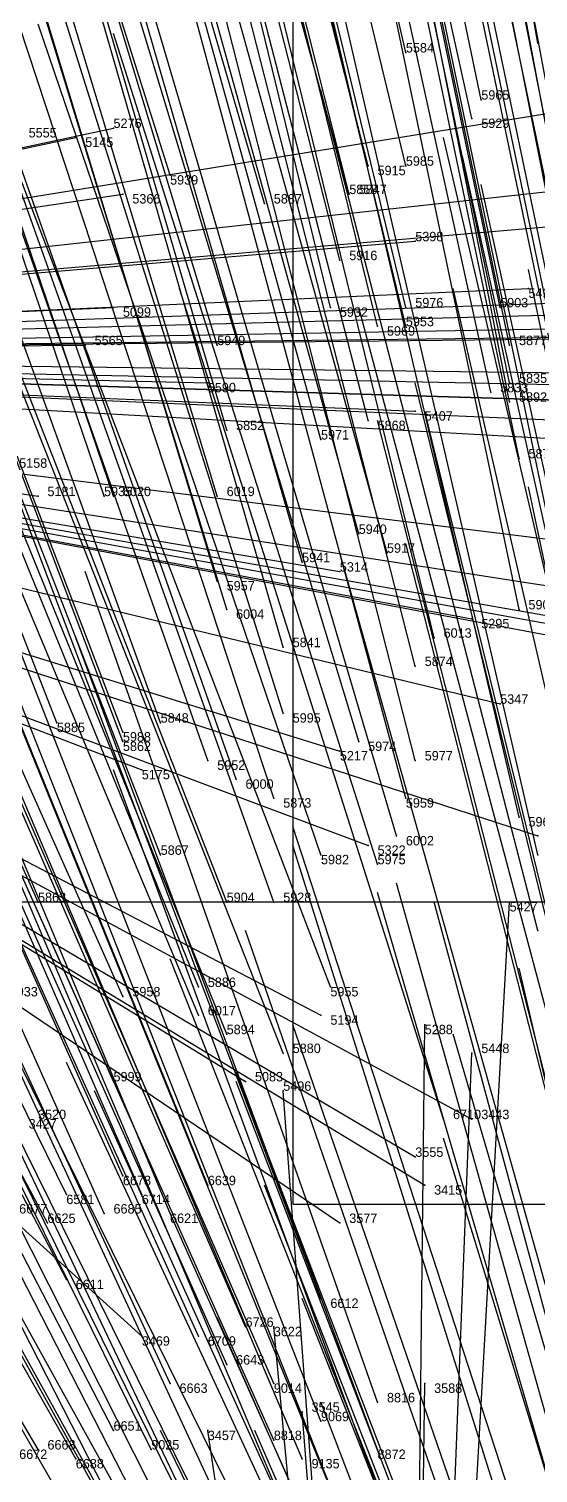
# Model space of a CAD drawing. Extents: x -0.5 to 0.59, y -0.5 to 0.59.
# Drawn here: x -0.122 to -0.068, y 0.2175 to 0.3705 of the extents above; entities that cross this region are included whole.
import ezdxf

# ---------------------------------------------------------------- set-up
doc = ezdxf.new("R2010")
doc.units = 0
for name, color, linetype in [('Clients', 3, 'CONTINUOUS'), ('Facilities', 3, 'CONTINUOUS'), ('Facilities_lines', 3, 'CONTINUOUS'), ('Min_max_boxes', 1, 'CONTINUOUS'), ('Normals', 1, 'CONTINUOUS'), ('Source_points', 5, 'CONTINUOUS'), ('Text', 3, 'CONTINUOUS')]:
    doc.layers.add(name, color=color, linetype=linetype)

msp = doc.modelspace()

# ---------------------------------------------------------------- linework, layer by layer
at = {"layer": 'Clients', "color": 5}
for p in [(-0.113, 0.36, -1.25), (-0.117, 0.359, -1.25), (-0.112, 0.353, -1.25), (-0.081, 0.348, -1.25), (-0.069, 0.343, -1.25), (-0.113, 0.341, -1.25), (-0.116, 0.337, -1.25), (-0.103, 0.333, -1.25), (-0.081, 0.33, -1.25), (-0.121, 0.321, -1.25), (-0.089, 0.313, -1.25), (-0.075, 0.308, -1.25), (-0.072, 0.299, -1.25), (-0.089, 0.294, -1.25), (-0.11, 0.292, -1.25), (-0.068, 0.285, -1.25), (-0.086, 0.284, -1.25), (-0.071, 0.278, -1.25), (-0.091, 0.266, -1.25), (-0.08, 0.265, -1.25), (-0.075, 0.262, -1.25), (-0.099, 0.259, -1.25), (-0.095, 0.258, -1.25), (-0.075, 0.255, -1.25), (-0.081, 0.251, -1.25), (-0.08, 0.248, -1.25), (-0.089, 0.244, -1.25), (-0.096, 0.233, -1.25), (-0.11, 0.232, -1.25), (-0.08, 0.227, -1.25), (-0.093, 0.224, -1.25), (-0.103, 0.222, -1.25)]:
    msp.add_point(p, dxfattribs=at)
at = {"layer": 'Facilities', "color": 3}
for p in [(-0.068, 0.369, -0.937), (-0.082, 0.368, -0.943), (-0.074, 0.363, -0.927), (-0.075, 0.361, -0.922), (-0.107, 0.355, -0.927), (-0.086, 0.356, -0.915), (-0.082, 0.356, -0.914), (-0.097, 0.352, -0.913), (-0.088, 0.353, -0.91), (-0.088, 0.353, -0.911), (-0.089, 0.346, -0.894), (-0.09, 0.341, -0.88), (-0.082, 0.341, -0.878), (-0.072, 0.341, -0.871), (-0.085, 0.339, -0.873), (-0.082, 0.339, -0.873), (-0.102, 0.337, -0.881), (-0.071, 0.337, -0.862), (-0.071, 0.333, -0.852), (-0.073, 0.332, -0.851), (-0.071, 0.331, -0.847), (-0.086, 0.329, -0.849), (-0.101, 0.328, -0.858), (-0.091, 0.327, -0.85), (-0.07, 0.325, -0.832), (-0.114, 0.321, -0.853), (-0.113, 0.321, -0.851), (-0.102, 0.321, -0.843), (-0.087, 0.317, -0.823), (-0.093, 0.314, -0.82), (-0.084, 0.315, -0.816), (-0.102, 0.312, -0.82), (-0.101, 0.309, -0.812), (-0.07, 0.309, -0.793), (-0.095, 0.305, -0.799), (-0.079, 0.306, -0.791), (-0.081, 0.303, -0.785), (-0.119, 0.297, -0.8), (-0.108, 0.297, -0.791), (-0.095, 0.298, -0.782), (-0.112, 0.296, -0.79), (-0.112, 0.295, -0.788), (-0.087, 0.295, -0.768), (-0.103, 0.293, -0.776), (-0.081, 0.293, -0.76), (-0.1, 0.291, -0.769), (-0.096, 0.289, -0.76), (-0.082, 0.289, -0.751), (-0.07, 0.287, -0.738), (-0.083, 0.285, -0.741), (-0.108, 0.283, -0.759), (-0.091, 0.283, -0.743), (-0.085, 0.282, -0.737), (-0.068, 0.283, -0.728), (-0.121, 0.278, -0.758), (-0.101, 0.278, -0.74), (-0.096, 0.278, -0.735), (-0.068, 0.275, -0.707), (-0.112, 0.268, -0.727), (-0.104, 0.269, -0.721), (-0.09, 0.269, -0.709), (-0.104, 0.266, -0.714), (-0.101, 0.264, -0.708), (-0.095, 0.262, -0.697), (-0.113, 0.259, -0.707), (-0.078, 0.255, -0.667), (-0.112, 0.249, -0.682), (-0.103, 0.248, -0.672), (-0.118, 0.247, -0.684), (-0.11, 0.247, -0.675), (-0.114, 0.245, -0.675), (-0.107, 0.245, -0.669), (-0.12, 0.244, -0.681), (-0.118, 0.238, -0.663), (-0.091, 0.236, -0.631), (-0.099, 0.233, -0.633), (-0.104, 0.232, -0.635), (-0.101, 0.229, -0.625), (-0.107, 0.227, -0.626), (-0.096, 0.227, -0.615), (-0.085, 0.225, -0.602), (-0.113, 0.222, -0.623), (-0.091, 0.223, -0.603), (-0.096, 0.221, -0.604), (-0.121, 0.22, -0.628), (-0.117, 0.219, -0.62), (-0.109, 0.22, -0.615), (-0.093, 0.219, -0.594), (-0.085, 0.22, -0.589)]:
    msp.add_point(p, dxfattribs=at)
at = {"layer": 'Facilities_lines', "color": 3}
for p, q in [((-0.225, 0.336, -1.25), (-0.027, 0.368, -1.25)), ((-0.225, 0.336, -1.25), (-0.113, 0.36, -1.25)), ((-0.225, 0.336, -1.25), (-0.117, 0.359, -1.25)), ((-0.225, 0.336, -1.25), (-0.042, 0.356, -1.25)), ((-0.225, 0.336, -1.25), (-0.112, 0.353, -1.25)), ((-0.225, 0.336, -1.25), (-0.05, 0.351, -1.25)), ((-0.225, 0.336, -1.25), (-0.081, 0.348, -1.25)), ((-0.225, 0.336, -1.25), (-0.069, 0.343, -1.25)), ((-0.225, 0.336, -1.25), (-0.051, 0.342, -1.25)), ((-0.225, 0.336, -1.25), (-0.113, 0.341, -1.25)), ((-0.225, 0.336, -1.25), (-0.036, 0.341, -1.25)), ((-0.225, 0.336, -1.25), (-0.05, 0.339, -1.25)), ((-0.225, 0.336, -1.25), (-0.052, 0.338, -1.25)), ((-0.225, 0.336, -1.25), (-0.031, 0.338, -1.25)), ((-0.225, 0.336, -1.25), (-0.116, 0.337, -1.25)), ((-0.225, 0.336, -1.25), (-0.08, 0.248, -1.25)), ((-0.225, 0.336, -1.25), (-0.075, 0.255, -1.25)), ((-0.225, 0.336, -1.25), (-0.11, 0.232, -1.25)), ((-0.225, 0.336, -1.25), (-0.081, 0.251, -1.25)), ((-0.225, 0.336, -1.25), (-0.089, 0.244, -1.25)), ((-0.225, 0.336, -1.25), (-0.099, 0.259, -1.25)), ((-0.225, 0.336, -1.25), (0.009, 0.292, -1.25)), ((-0.225, 0.336, -1.25), (-0.11, 0.292, -1.25)), ((-0.225, 0.336, -1.25), (-0.121, 0.321, -1.25)), ((-0.225, 0.336, -1.25), (-0.025, 0.301, -1.25)), ((-0.225, 0.336, -1.25), (-0.091, 0.266, -1.25)), ((-0.225, 0.336, -1.25), (-0.029, 0.325, -1.25)), ((-0.225, 0.336, -1.25), (-0.089, 0.294, -1.25)), ((-0.225, 0.336, -1.25), (-0.075, 0.308, -1.25)), ((-0.225, 0.336, -1.25), (-0.038, 0.307, -1.25)), ((-0.225, 0.336, -1.25), (-0.089, 0.313, -1.25)), ((-0.225, 0.336, -1.25), (-0.086, 0.284, -1.25)), ((-0.225, 0.336, -1.25), (-0.068, 0.285, -1.25)), ((-0.225, 0.336, -1.25), (-0.026, 0.33, -1.25)), ((-0.225, 0.336, -1.25), (-0.072, 0.299, -1.25)), ((-0.225, 0.336, -1.25), (-0.039, 0.313, -1.25)), ((-0.225, 0.336, -1.25), (-0.065, 0.329, -1.25)), ((-0.225, 0.336, -1.25), (-0.081, 0.33, -1.25)), ((-0.225, 0.336, -1.25), (-0.06, 0.334, -1.25)), ((-0.225, 0.336, -1.25), (-0.027, 0.33, -1.25)), ((-0.225, 0.336, -1.25), (-0.059, 0.334, -1.25)), ((-0.225, 0.336, -1.25), (-0.042, 0.303, -1.25)), ((-0.225, 0.336, -1.25), (-0.024, 0.332, -1.25)), ((-0.225, 0.336, -1.25), (-0.103, 0.333, -1.25)), ((-0.082, 0.083, -1.25), (-0.071, 0.278, -1.25)), ((-0.082, 0.083, -1.25), (-0.08, 0.265, -1.25)), ((-0.082, 0.083, -1.25), (-0.075, 0.262, -1.25)), ((-0.082, 0.083, -1.25), (-0.095, 0.258, -1.25)), ((-0.082, 0.083, -1.25), (-0.096, 0.233, -1.25)), ((-0.082, 0.083, -1.25), (-0.08, 0.227, -1.25)), ((-0.082, 0.083, -1.25), (-0.093, 0.224, -1.25)), ((-0.082, 0.083, -1.25), (-0.103, 0.222, -1.25))]:
    msp.add_line(p, q, dxfattribs=at)
at = {"layer": 'Min_max_boxes', "color": 1}
for p, q in [((-0.094, 0.453, -1.25), (-0.094, 0.246, -1.25)), ((-0.094, 0.453, -1.25), (-0.094, 0.246, -1.25)), ((0.061, 0.278, -1.25), (-0.213, 0.278, -1.25)), ((0.061, 0.278, -1.25), (-0.213, 0.278, -1.25)), ((-0.094, 0.246, -1.25), (0.22, 0.246, -1.25)), ((-0.094, 0.246, -1.25), (0.22, 0.246, -1.25)), ((-0.094, 0.246, -1.25), (-0.094, 0.246, -1.25))]:
    msp.add_line(p, q, dxfattribs=at)
at = {"layer": 'Normals', "color": 1}
for p, q in [((-0.068, 0.369, -0.937), (-0.084, 0.46, -0.9)), ((-0.082, 0.368, -0.943), (-0.103, 0.459, -0.907)), ((-0.074, 0.363, -0.927), (-0.093, 0.454, -0.89)), ((-0.075, 0.361, -0.922), (-0.095, 0.452, -0.885)), ((-0.082, 0.356, -0.914), (-0.104, 0.447, -0.877)), ((-0.086, 0.356, -0.915), (-0.109, 0.446, -0.878)), ((-0.107, 0.355, -0.927), (-0.135, 0.444, -0.89)), ((-0.088, 0.353, -0.91), (-0.111, 0.444, -0.874)), ((-0.088, 0.353, -0.911), (-0.113, 0.443, -0.874)), ((-0.097, 0.352, -0.913), (-0.123, 0.441, -0.876)), ((-0.089, 0.346, -0.894), (-0.112, 0.436, -0.857)), ((-0.082, 0.341, -0.878), (-0.104, 0.432, -0.841)), ((-0.072, 0.341, -0.871), (-0.091, 0.432, -0.834)), ((-0.067, 0.341, -0.87), (-0.086, 0.432, -0.833)), ((-0.09, 0.341, -0.88), (-0.112, 0.431, -0.844)), ((-0.082, 0.339, -0.873), (-0.104, 0.43, -0.836)), ((-0.064, 0.339, -0.863), (-0.083, 0.43, -0.826)), ((-0.085, 0.339, -0.873), (-0.107, 0.429, -0.836)), ((-0.063, 0.338, -0.86), (-0.08, 0.429, -0.822)), ((-0.071, 0.337, -0.862), (-0.09, 0.428, -0.824)), ((-0.102, 0.337, -0.881), (-0.129, 0.426, -0.844)), ((-0.071, 0.333, -0.852), (-0.09, 0.424, -0.815)), ((-0.073, 0.332, -0.851), (-0.093, 0.423, -0.814)), ((-0.061, 0.332, -0.844), (-0.078, 0.423, -0.806)), ((-0.071, 0.331, -0.847), (-0.089, 0.422, -0.81)), ((-0.086, 0.329, -0.849), (-0.109, 0.418, -0.812)), ((-0.101, 0.328, -0.858), (-0.127, 0.417, -0.82)), ((-0.091, 0.327, -0.85), (-0.116, 0.417, -0.812)), ((-0.07, 0.325, -0.832), (-0.089, 0.416, -0.794)), ((-0.114, 0.321, -0.853), (-0.144, 0.409, -0.816)), ((-0.113, 0.321, -0.851), (-0.143, 0.409, -0.814)), ((-0.102, 0.321, -0.843), (-0.129, 0.41, -0.806)), ((-0.067, 0.319, -0.816), (-0.086, 0.41, -0.778)), ((-0.087, 0.317, -0.823), (-0.112, 0.407, -0.785)), ((-0.093, 0.314, -0.82), (-0.119, 0.404, -0.783)), ((-0.084, 0.315, -0.816), (-0.109, 0.405, -0.779)), ((-0.102, 0.312, -0.82), (-0.129, 0.401, -0.783)), ((-0.07, 0.309, -0.793), (-0.089, 0.4, -0.755)), ((-0.057, 0.309, -0.785), (-0.075, 0.4, -0.748)), ((-0.101, 0.309, -0.812), (-0.128, 0.397, -0.775)), ((-0.095, 0.305, -0.799), (-0.121, 0.395, -0.763)), ((-0.079, 0.306, -0.791), (-0.101, 0.396, -0.753)), ((-0.06, 0.305, -0.777), (-0.079, 0.396, -0.74)), ((-0.081, 0.303, -0.785), (-0.104, 0.393, -0.748)), ((-0.058, 0.301, -0.767), (-0.077, 0.392, -0.729)), ((-0.056, 0.297, -0.756), (-0.074, 0.388, -0.718)), ((-0.095, 0.298, -0.782), (-0.123, 0.387, -0.745)), ((-0.108, 0.297, -0.791), (-0.14, 0.385, -0.754)), ((-0.119, 0.297, -0.8), (-0.153, 0.384, -0.763)), ((-0.087, 0.295, -0.768), (-0.114, 0.384, -0.731)), ((-0.081, 0.293, -0.76), (-0.104, 0.383, -0.723)), ((-0.112, 0.295, -0.788), (-0.145, 0.382, -0.751)), ((-0.112, 0.296, -0.79), (-0.145, 0.382, -0.754)), ((-0.103, 0.293, -0.776), (-0.134, 0.381, -0.739)), ((-0.1, 0.291, -0.769), (-0.131, 0.379, -0.732)), ((-0.082, 0.289, -0.751), (-0.106, 0.378, -0.713)), ((-0.096, 0.289, -0.76), (-0.125, 0.377, -0.723)), ((-0.07, 0.287, -0.738), (-0.091, 0.377, -0.7)), ((-0.068, 0.283, -0.728), (-0.089, 0.374, -0.69)), ((-0.083, 0.285, -0.741), (-0.109, 0.373, -0.703)), ((-0.091, 0.283, -0.743), (-0.121, 0.371, -0.705)), ((-0.108, 0.283, -0.759), (-0.142, 0.37, -0.722)), ((-0.085, 0.282, -0.737), (-0.113, 0.37, -0.699)), ((-0.101, 0.278, -0.74), (-0.135, 0.365, -0.703)), ((-0.096, 0.278, -0.735), (-0.127, 0.365, -0.698)), ((-0.121, 0.278, -0.758), (-0.159, 0.363, -0.721)), ((-0.068, 0.275, -0.707), (-0.091, 0.364, -0.669)), ((-0.113, 0.36, -1.25), (-0.113, 0.36, -1.15)), ((-0.117, 0.359, -1.25), (-0.117, 0.359, -1.15)), ((-0.057, 0.269, -0.686), (-0.078, 0.359, -0.649)), ((-0.056, 0.267, -0.681), (-0.076, 0.357, -0.644)), ((-0.104, 0.269, -0.721), (-0.139, 0.355, -0.684)), ((-0.09, 0.269, -0.709), (-0.123, 0.355, -0.671)), ((-0.054, 0.263, -0.672), (-0.074, 0.354, -0.635)), ((-0.112, 0.268, -0.727), (-0.15, 0.353, -0.691)), ((-0.104, 0.266, -0.714), (-0.14, 0.352, -0.677)), ((-0.112, 0.353, -1.25), (-0.112, 0.353, -1.15)), ((-0.101, 0.264, -0.708), (-0.136, 0.35, -0.67)), ((-0.095, 0.262, -0.697), (-0.129, 0.348, -0.658)), ((-0.081, 0.348, -1.25), (-0.081, 0.348, -1.15)), ((-0.05, 0.254, -0.648), (-0.069, 0.345, -0.611)), ((-0.113, 0.259, -0.707), (-0.151, 0.344, -0.67)), ((-0.078, 0.255, -0.667), (-0.106, 0.343, -0.629)), ((-0.056, 0.252, -0.645), (-0.077, 0.343, -0.609)), ((-0.069, 0.343, -1.25), (-0.069, 0.343, -1.15)), ((-0.113, 0.341, -1.25), (-0.113, 0.341, -1.15)), ((-0.063, 0.251, -0.647), (-0.087, 0.341, -0.61)), ((-0.116, 0.337, -1.25), (-0.116, 0.337, -1.15)), ((-0.112, 0.249, -0.682), (-0.15, 0.334, -0.645)), ((-0.103, 0.248, -0.672), (-0.138, 0.334, -0.635)), ((-0.103, 0.333, -1.25), (-0.103, 0.333, -1.15)), ((-0.059, 0.243, -0.626), (-0.081, 0.333, -0.588)), ((-0.11, 0.247, -0.675), (-0.147, 0.332, -0.638)), ((-0.107, 0.245, -0.669), (-0.143, 0.331, -0.631)), ((-0.118, 0.247, -0.684), (-0.159, 0.33, -0.647)), ((-0.114, 0.245, -0.675), (-0.152, 0.33, -0.638)), ((-0.062, 0.239, -0.617), (-0.085, 0.329, -0.58)), ((-0.081, 0.33, -1.25), (-0.081, 0.33, -1.15)), ((-0.058, 0.24, -0.617), (-0.08, 0.33, -0.581)), ((-0.12, 0.244, -0.681), (-0.164, 0.326, -0.644)), ((-0.091, 0.236, -0.631), (-0.124, 0.323, -0.595)), ((-0.05, 0.232, -0.592), (-0.069, 0.322, -0.554)), ((-0.118, 0.238, -0.663), (-0.161, 0.32, -0.626)), ((-0.121, 0.321, -1.25), (-0.121, 0.321, -1.15)), ((-0.099, 0.233, -0.633), (-0.136, 0.318, -0.596)), ((-0.104, 0.232, -0.635), (-0.142, 0.316, -0.597)), ((-0.059, 0.226, -0.584), (-0.082, 0.316, -0.547)), ((-0.101, 0.229, -0.625), (-0.139, 0.314, -0.588)), ((-0.064, 0.226, -0.587), (-0.089, 0.315, -0.55)), ((-0.085, 0.225, -0.602), (-0.116, 0.313, -0.564)), ((-0.089, 0.313, -1.25), (-0.089, 0.313, -1.15)), ((-0.107, 0.227, -0.626), (-0.146, 0.311, -0.589)), ((-0.096, 0.227, -0.615), (-0.133, 0.312, -0.578)), ((-0.091, 0.223, -0.603), (-0.125, 0.31, -0.566)), ((-0.075, 0.308, -1.25), (-0.075, 0.308, -1.15)), ((-0.113, 0.222, -0.623), (-0.156, 0.305, -0.586)), ((-0.096, 0.221, -0.604), (-0.134, 0.306, -0.567)), ((-0.085, 0.22, -0.589), (-0.117, 0.306, -0.55)), ((-0.109, 0.22, -0.615), (-0.15, 0.303, -0.577)), ((-0.093, 0.219, -0.594), (-0.129, 0.304, -0.556)), ((-0.09, 0.216, -0.585), (-0.124, 0.302, -0.547)), ((-0.121, 0.22, -0.628), (-0.168, 0.3, -0.59)), ((-0.117, 0.219, -0.62), (-0.163, 0.3, -0.583)), ((-0.106, 0.216, -0.601), (-0.146, 0.3, -0.564)), ((-0.109, 0.216, -0.605), (-0.151, 0.299, -0.568)), ((-0.072, 0.299, -1.25), (-0.072, 0.299, -1.15)), ((-0.088, 0.211, -0.573), (-0.123, 0.297, -0.534)), ((-0.112, 0.212, -0.599), (-0.154, 0.294, -0.561)), ((-0.089, 0.294, -1.25), (-0.089, 0.294, -1.15)), ((-0.103, 0.209, -0.582), (-0.144, 0.292, -0.545)), ((-0.081, 0.205, -0.551), (-0.113, 0.292, -0.514)), ((-0.11, 0.292, -1.25), (-0.11, 0.292, -1.15)), ((-0.089, 0.2, -0.548), (-0.125, 0.285, -0.509)), ((-0.065, 0.197, -0.518), (-0.094, 0.286, -0.484)), ((-0.068, 0.285, -1.25), (-0.068, 0.285, -1.15)), ((-0.066, 0.195, -0.515), (-0.094, 0.284, -0.48)), ((-0.086, 0.284, -1.25), (-0.086, 0.284, -1.15)), ((-0.105, 0.202, -0.57), (-0.15, 0.283, -0.533)), ((-0.11, 0.2, -0.569), (-0.156, 0.28, -0.532)), ((-0.058, 0.191, -0.498), (-0.083, 0.28, -0.461)), ((-0.059, 0.19, -0.496), (-0.085, 0.279, -0.459)), ((-0.055, 0.189, -0.491), (-0.079, 0.278, -0.455)), ((-0.071, 0.278, -1.25), (-0.071, 0.278, -1.15)), ((-0.069, 0.188, -0.499), (-0.099, 0.275, -0.462)), ((-0.09, 0.189, -0.524), (-0.129, 0.273, -0.486)), ((-0.073, 0.186, -0.499), (-0.107, 0.272, -0.462)), ((-0.049, 0.181, -0.468), (-0.07, 0.271, -0.43)), ((-0.1, 0.189, -0.535), (-0.145, 0.27, -0.497)), ((-0.097, 0.188, -0.53), (-0.139, 0.27, -0.491)), ((-0.098, 0.186, -0.526), (-0.143, 0.267, -0.487)), ((-0.064, 0.178, -0.473), (-0.094, 0.265, -0.434)), ((-0.091, 0.266, -1.25), (-0.091, 0.266, -1.15)), ((-0.08, 0.265, -1.25), (-0.08, 0.265, -1.15)), ((-0.051, 0.175, -0.457), (-0.077, 0.264, -0.419)), ((-0.083, 0.18, -0.496), (-0.124, 0.263, -0.456)), ((-0.075, 0.262, -1.25), (-0.075, 0.262, -1.15)), ((-0.079, 0.177, -0.485), (-0.118, 0.261, -0.446)), ((-0.067, 0.174, -0.465), (-0.1, 0.26, -0.427)), ((-0.067, 0.173, -0.464), (-0.1, 0.259, -0.426)), ((-0.099, 0.259, -1.25), (-0.099, 0.259, -1.15)), ((-0.077, 0.174, -0.476), (-0.115, 0.258, -0.438)), ((-0.095, 0.258, -1.25), (-0.095, 0.258, -1.15)), ((-0.084, 0.174, -0.482), (-0.125, 0.257, -0.444)), ((-0.075, 0.255, -1.25), (-0.075, 0.255, -1.15)), ((-0.051, 0.165, -0.431), (-0.078, 0.253, -0.393)), ((-0.081, 0.251, -1.25), (-0.081, 0.251, -1.15)), ((-0.063, 0.161, -0.433), (-0.097, 0.248, -0.396)), ((-0.08, 0.248, -1.25), (-0.08, 0.248, -1.15)), ((-0.069, 0.16, -0.436), (-0.107, 0.245, -0.398)), ((-0.089, 0.244, -1.25), (-0.089, 0.244, -1.15)), ((-0.059, 0.15, -0.403), (-0.093, 0.236, -0.364)), ((-0.065, 0.15, -0.409), (-0.102, 0.234, -0.37)), ((-0.096, 0.233, -1.25), (-0.096, 0.233, -1.15)), ((-0.11, 0.232, -1.25), (-0.11, 0.232, -1.15)), ((-0.08, 0.227, -1.25), (-0.08, 0.227, -1.15)), ((-0.058, 0.139, -0.375), (-0.091, 0.225, -0.338)), ((-0.093, 0.224, -1.25), (-0.093, 0.224, -1.15)), ((-0.067, 0.138, -0.383), (-0.108, 0.222, -0.347)), ((-0.103, 0.222, -1.25), (-0.103, 0.222, -1.15)), ((-0.061, 0.137, -0.374), (-0.098, 0.222, -0.337))]:
    msp.add_line(p, q, dxfattribs=at)
at = {"layer": 'Source_points', "color": 5}
for p in [(-0.068, 0.369, -0.937), (-0.082, 0.368, -0.943), (-0.074, 0.363, -0.927), (-0.113, 0.36, -1.25), (-0.075, 0.361, -0.922), (-0.117, 0.359, -1.25), (-0.107, 0.355, -0.927), (-0.086, 0.356, -0.915), (-0.082, 0.356, -0.914), (-0.112, 0.353, -1.25), (-0.097, 0.352, -0.913), (-0.088, 0.353, -0.91), (-0.088, 0.353, -0.911), (-0.081, 0.348, -1.25), (-0.089, 0.346, -0.894), (-0.069, 0.343, -1.25), (-0.113, 0.341, -1.25), (-0.09, 0.341, -0.88), (-0.082, 0.341, -0.878), (-0.072, 0.341, -0.871), (-0.085, 0.339, -0.873), (-0.082, 0.339, -0.873), (-0.116, 0.337, -1.25), (-0.102, 0.337, -0.881), (-0.071, 0.337, -0.862), (-0.103, 0.333, -1.25), (-0.071, 0.333, -0.852), (-0.073, 0.332, -0.851), (-0.071, 0.331, -0.847), (-0.086, 0.329, -0.849), (-0.081, 0.33, -1.25), (-0.101, 0.328, -0.858), (-0.091, 0.327, -0.85), (-0.07, 0.325, -0.832), (-0.121, 0.321, -1.25), (-0.114, 0.321, -0.853), (-0.113, 0.321, -0.851), (-0.102, 0.321, -0.843), (-0.087, 0.317, -0.823), (-0.093, 0.314, -0.82), (-0.084, 0.315, -0.816), (-0.089, 0.313, -1.25), (-0.102, 0.312, -0.82), (-0.101, 0.309, -0.812), (-0.075, 0.308, -1.25), (-0.07, 0.309, -0.793), (-0.095, 0.305, -0.799), (-0.079, 0.306, -0.791), (-0.081, 0.303, -0.785), (-0.072, 0.299, -1.25), (-0.119, 0.297, -0.8), (-0.108, 0.297, -0.791), (-0.095, 0.298, -0.782), (-0.112, 0.296, -0.79), (-0.112, 0.295, -0.788), (-0.089, 0.294, -1.25), (-0.087, 0.295, -0.768), (-0.103, 0.293, -0.776), (-0.081, 0.293, -0.76), (-0.11, 0.292, -1.25), (-0.1, 0.291, -0.769), (-0.096, 0.289, -0.76), (-0.082, 0.289, -0.751), (-0.07, 0.287, -0.738), (-0.083, 0.285, -0.741), (-0.068, 0.285, -1.25), (-0.086, 0.284, -1.25), (-0.108, 0.283, -0.759), (-0.091, 0.283, -0.743), (-0.085, 0.282, -0.737), (-0.068, 0.283, -0.728), (-0.121, 0.278, -0.758), (-0.101, 0.278, -0.74), (-0.096, 0.278, -0.735), (-0.071, 0.278, -1.25), (-0.068, 0.275, -0.707), (-0.112, 0.268, -0.727), (-0.104, 0.269, -0.721), (-0.09, 0.269, -0.709), (-0.104, 0.266, -0.714), (-0.091, 0.266, -1.25), (-0.08, 0.265, -1.25), (-0.101, 0.264, -0.708), (-0.095, 0.262, -0.697), (-0.075, 0.262, -1.25), (-0.113, 0.259, -0.707), (-0.099, 0.259, -1.25), (-0.095, 0.258, -1.25), (-0.078, 0.255, -0.667), (-0.075, 0.255, -1.25), (-0.081, 0.251, -1.25), (-0.112, 0.249, -0.682), (-0.103, 0.248, -0.672), (-0.08, 0.248, -1.25), (-0.118, 0.247, -0.684), (-0.11, 0.247, -0.675), (-0.114, 0.245, -0.675), (-0.107, 0.245, -0.669), (-0.12, 0.244, -0.681), (-0.089, 0.244, -1.25), (-0.118, 0.238, -0.663), (-0.091, 0.236, -0.631), (-0.099, 0.233, -0.633), (-0.096, 0.233, -1.25), (-0.11, 0.232, -1.25), (-0.104, 0.232, -0.635), (-0.101, 0.229, -0.625), (-0.107, 0.227, -0.626), (-0.096, 0.227, -0.615), (-0.08, 0.227, -1.25), (-0.085, 0.225, -0.602), (-0.093, 0.224, -1.25), (-0.113, 0.222, -0.623), (-0.103, 0.222, -1.25), (-0.091, 0.223, -0.603), (-0.096, 0.221, -0.604), (-0.121, 0.22, -0.628), (-0.117, 0.219, -0.62), (-0.109, 0.22, -0.615), (-0.093, 0.219, -0.594), (-0.085, 0.22, -0.589)]:
    msp.add_point(p, dxfattribs=at)

# ---------------------------------------------------------------- texts
at = {"layer": 'Text', "color": 3}
for s, p in [('5584', (-0.082, 0.368, -0.943)), ('5965', (-0.074, 0.363, -0.927)), ('5555', (-0.122, 0.359, -0.949)), ('5276', (-0.113, 0.36, -1.25)), ('5929', (-0.074, 0.36, -0.922)), ('5145', (-0.116, 0.358, -1.25)), ('5985', (-0.082, 0.356, -0.914)), ('5939', (-0.107, 0.354, -0.927)), ('5915', (-0.085, 0.355, -0.915)), ('5858', (-0.088, 0.353, -0.911)), ('5847', (-0.087, 0.353, -0.91)), ('5366', (-0.111, 0.352, -1.25)), ('5887', (-0.096, 0.352, -0.913)), ('5398', (-0.081, 0.348, -1.25)), ('5916', (-0.088, 0.346, -0.894)), ('5490', (-0.069, 0.342, -1.25)), ('5976', (-0.081, 0.341, -0.878)), ('5903', (-0.072, 0.341, -0.871)), ('5099', (-0.112, 0.34, -1.25)), ('5932', (-0.089, 0.34, -0.88)), ('5953', (-0.082, 0.339, -0.873)), ('5969', (-0.084, 0.338, -0.873)), ('5565', (-0.115, 0.337, -1.25)), ('5949', (-0.102, 0.337, -0.881)), ('5877', (-0.07, 0.337, -0.862)), ('5835', (-0.07, 0.333, -0.852)), ('5590', (-0.103, 0.332, -1.25)), ('5833', (-0.072, 0.332, -0.851)), ('5892', (-0.07, 0.331, -0.847)), ('5852', (-0.1, 0.328, -0.858)), ('5868', (-0.085, 0.328, -0.849)), ('5407', (-0.08, 0.329, -1.25)), ('5971', (-0.091, 0.327, -0.85)), ('5872', (-0.069, 0.325, -0.832)), ('5158', (-0.123, 0.324, -1.25)), ('5181', (-0.12, 0.321, -1.25)), ('5935', (-0.114, 0.321, -0.853)), ('6020', (-0.112, 0.321, -0.851)), ('6019', (-0.101, 0.321, -0.843)), ('5940', (-0.087, 0.317, -0.823)), ('5917', (-0.084, 0.315, -0.816)), ('5941', (-0.093, 0.314, -0.82)), ('5314', (-0.089, 0.313, -1.25)), ('5957', (-0.101, 0.311, -0.82)), ('5905', (-0.069, 0.309, -0.793)), ('6004', (-0.1, 0.308, -0.812)), ('5295', (-0.074, 0.307, -1.25)), ('5841', (-0.094, 0.305, -0.799)), ('6013', (-0.078, 0.306, -0.791)), ('5874', (-0.08, 0.303, -0.785)), ('5347', (-0.072, 0.299, -1.25)), ('5885', (-0.119, 0.296, -0.8)), ('5848', (-0.108, 0.297, -0.791)), ('5995', (-0.094, 0.297, -0.782)), ('5988', (-0.112, 0.295, -0.79)), ('5862', (-0.112, 0.294, -0.788)), ('5217', (-0.089, 0.293, -1.25)), ('5974', (-0.086, 0.294, -0.768)), ('5977', (-0.08, 0.293, -0.76)), ('5952', (-0.102, 0.292, -0.776)), ('5175', (-0.11, 0.291, -1.25)), ('6000', (-0.099, 0.29, -0.769)), ('5873', (-0.095, 0.288, -0.76)), ('5959', (-0.082, 0.288, -0.751)), ('5964', (-0.069, 0.286, -0.738)), ('6002', (-0.082, 0.284, -0.741)), ('5867', (-0.108, 0.283, -0.759)), ('5322', (-0.085, 0.283, -1.25)), ('5982', (-0.091, 0.282, -0.743)), ('5975', (-0.085, 0.282, -0.737)), ('5863', (-0.121, 0.278, -0.758)), ('5904', (-0.101, 0.278, -0.74)), ('5928', (-0.095, 0.278, -0.735)), ('5427', (-0.071, 0.277, -1.25)), ('5886', (-0.103, 0.269, -0.721)), ('5933', (-0.124, 0.268, -0.741)), ('5958', (-0.111, 0.268, -0.727)), ('5955', (-0.09, 0.268, -0.709)), ('6017', (-0.103, 0.266, -0.714)), ('5894', (-0.101, 0.264, -0.708)), ('5194', (-0.09, 0.265, -1.25)), ('5288', (-0.08, 0.264, -1.25)), ('5880', (-0.094, 0.262, -0.697)), ('5448', (-0.074, 0.262, -1.25)), ('5999', (-0.113, 0.259, -0.707)), ('5083', (-0.098, 0.259, -1.25)), ('5496', (-0.095, 0.258, -1.25)), ('3520', (-0.121, 0.255, -1.25)), ('6710', (-0.077, 0.255, -0.667)), ('3443', (-0.074, 0.255, -1.25)), ('3427', (-0.122, 0.254, -1.25)), ('3555', (-0.081, 0.251, -1.25)), ('6678', (-0.112, 0.248, -0.682)), ('6639', (-0.103, 0.248, -0.672)), ('3415', (-0.079, 0.247, -1.25)), ('6581', (-0.118, 0.246, -0.684)), ('6714', (-0.11, 0.246, -0.675)), ('6677', (-0.123, 0.245, -0.687)), ('6625', (-0.12, 0.244, -0.681)), ('6685', (-0.113, 0.245, -0.675)), ('6621', (-0.107, 0.244, -0.669)), ('3577', (-0.088, 0.244, -1.25)), ('6611', (-0.117, 0.237, -0.663)), ('6612', (-0.09, 0.235, -0.631)), ('6726', (-0.099, 0.233, -0.633)), ('3622', (-0.096, 0.232, -1.25)), ('3469', (-0.11, 0.231, -1.25)), ('6709', (-0.103, 0.231, -0.635)), ('6643', (-0.1, 0.229, -0.625)), ('6663', (-0.106, 0.226, -0.626)), ('9014', (-0.096, 0.226, -0.615)), ('3588', (-0.079, 0.226, -1.25)), ('3545', (-0.092, 0.224, -1.25)), ('8816', (-0.084, 0.225, -0.602)), ('9069', (-0.091, 0.223, -0.603)), ('6651', (-0.113, 0.222, -0.623)), ('3457', (-0.103, 0.221, -1.25)), ('8818', (-0.096, 0.221, -0.604)), ('6668', (-0.12, 0.22, -0.628)), ('9025', (-0.109, 0.22, -0.615)), ('6672', (-0.123, 0.219, -0.631)), ('6688', (-0.117, 0.218, -0.62)), ('9135', (-0.092, 0.218, -0.594)), ('8872', (-0.085, 0.219, -0.589))]:
    msp.add_text(s, height=0.001, dxfattribs=at).set_placement(p)

doc.saveas('drawing.dxf')
